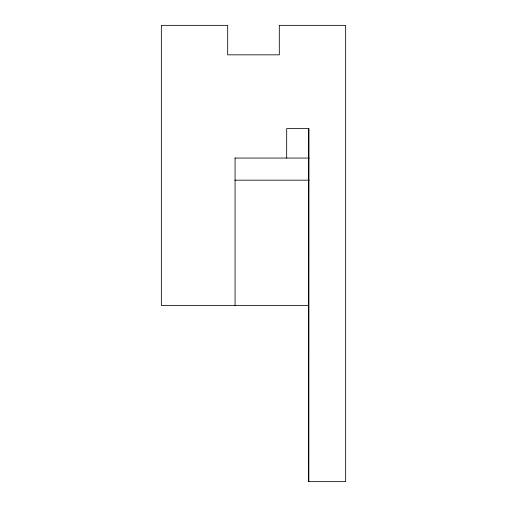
<?xml version="1.0" encoding="UTF-8"?>
<svg xmlns="http://www.w3.org/2000/svg" width="507" height="507" viewBox="0 0 507 507"><rect width="100%" height="100%" fill="white"/><g stroke="black" fill="none" stroke-linecap="round" stroke-linejoin="round"><path stroke-width="0.76" d="M308.636 305.499L161.346 305.499L161.346 25.35L227.694 25.35L227.694 54.838L279.306 54.838L279.306 25.35L345.654 25.35L345.654 481.65L308.731 481.65L308.795 128.563L286.677 128.563L286.677 158.051M308.731 481.65L308.795 128.563M234.912 158.051L309.27 158.051M234.912 180.169L309.27 180.169M235.071 158.051L235.071 305.499"/></g></svg>
